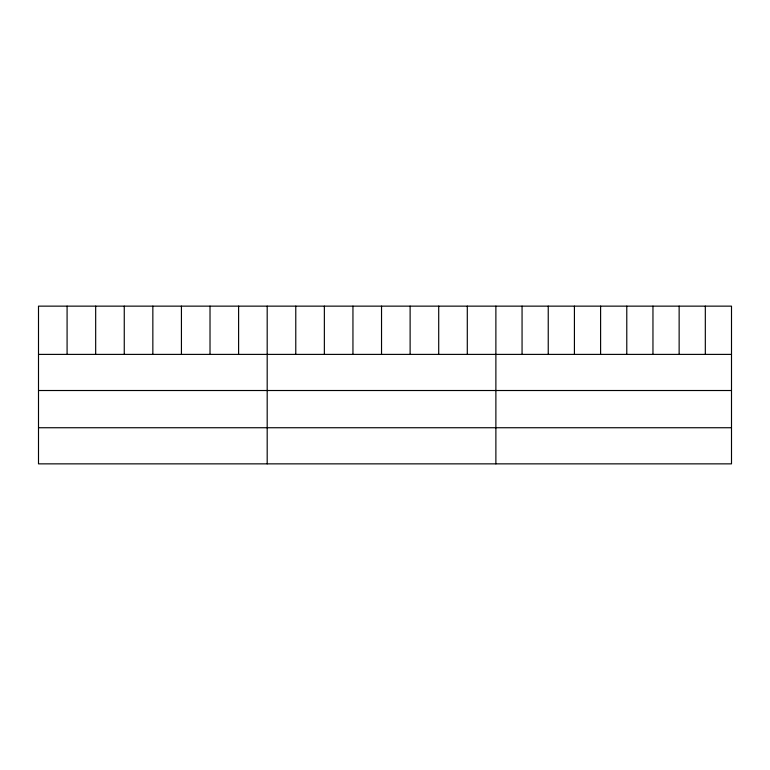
<?xml version="1.0" encoding="UTF-8"?>
<svg xmlns="http://www.w3.org/2000/svg" width="770" height="770" viewBox="0 0 770 770"><rect width="100%" height="100%" fill="white"/><g stroke="black" fill="none" stroke-linecap="round" stroke-linejoin="round"><path stroke-width="1.16" d="M731.5 354.392L731.5 463.858L38.5 463.858L38.5 306.142L731.5 306.142L731.5 354.392L38.5 354.392M38.5 390.515L731.5 390.515M38.5 427.735L731.5 427.735M705.32 306.142L705.32 354.392M679.14 306.142L679.14 354.392M652.96 306.142L652.96 354.392M626.78 306.142L626.78 354.392M600.6 306.142L600.6 354.392M574.42 306.142L574.42 354.392M548.24 306.142L548.24 354.392M522.06 306.142L522.06 354.392M495.88 306.142L495.88 463.858M467.294 306.142L467.294 354.392M438.708 306.142L438.708 354.392M410.121 306.142L410.121 354.392M381.535 306.142L381.535 354.392M352.949 306.142L352.949 354.392M324.363 306.142L324.363 354.392M295.776 306.142L295.776 354.392M267.19 306.142L267.19 463.858M238.604 306.142L238.604 354.392M210.017 306.142L210.017 354.392M181.431 306.142L181.431 354.392M152.845 306.142L152.845 354.392M124.259 306.142L124.259 354.392M95.673 306.142L95.673 354.392M67.086 306.142L67.086 354.392"/></g></svg>
